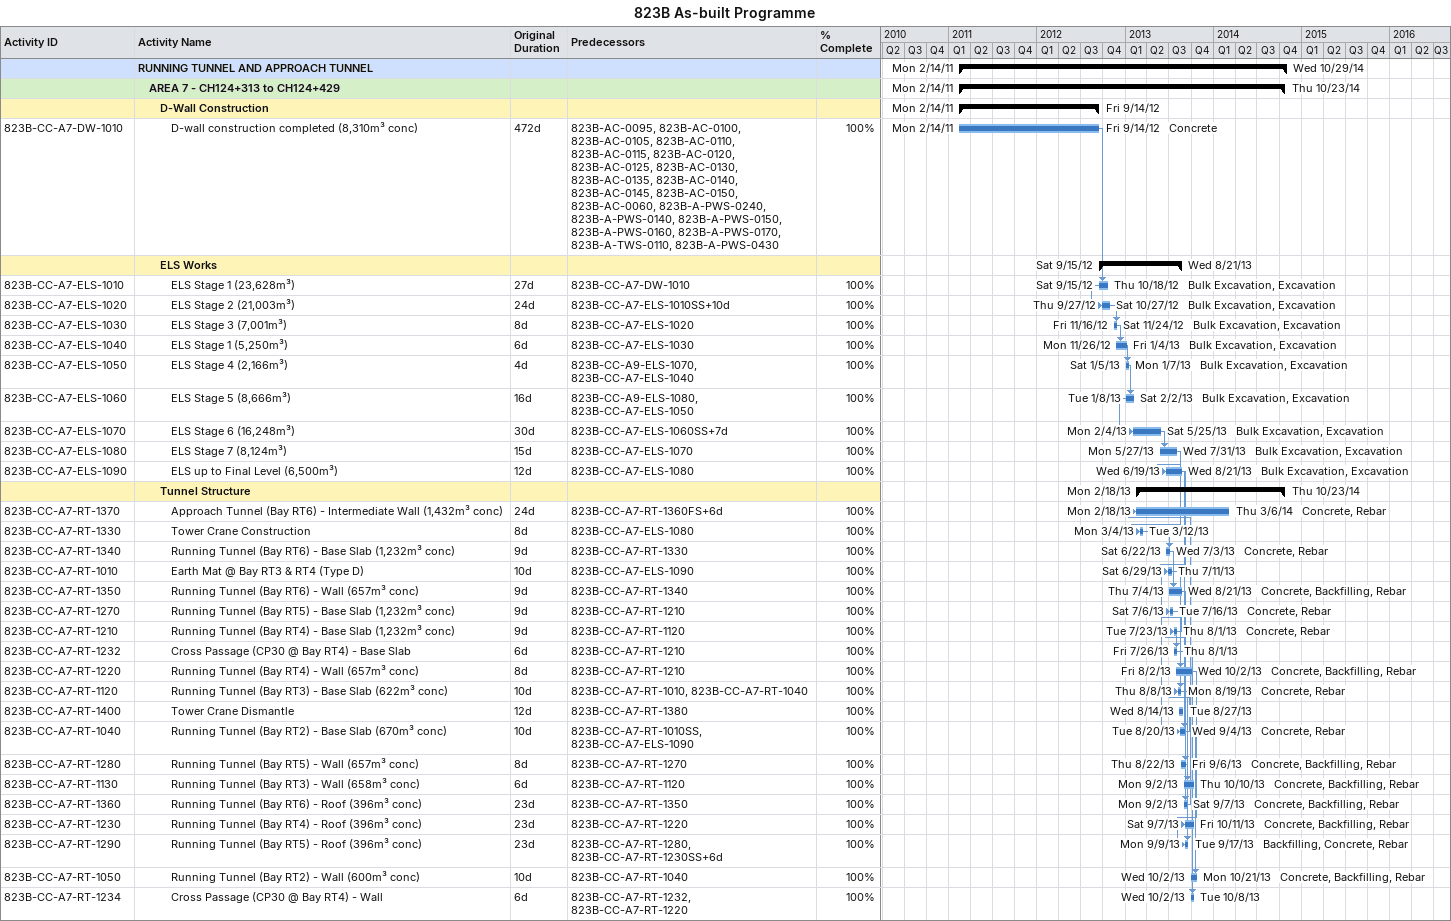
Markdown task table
823B As-built Programme

| ID | Level | Task | Original duration | Start | Finish | Predecessors | Resources | % complete |
|---|---|---|---|---|---|---|---|---|
|  | 1 | **RUNNING TUNNEL AND APPROACH TUNNEL** |  | 2011-02-14 | 2014-10-29 |  |  |  |
|  | 2 | **AREA 7 - CH124+313 to CH124+429** |  | 2011-02-14 | 2014-10-23 |  |  |  |
|  | 3 | **D-Wall Construction** |  | 2011-02-14 | 2012-09-14 |  |  |  |
| 823B-CC-A7-DW-1010 | 4 | D-wall construction completed (8,310m³ conc) | 472d | 2011-02-14 | 2012-09-14 | 823B-AC-0095, 823B-AC-0100, 823B-AC-0105, 823B-AC-0110, 823B-AC-0115, 823B-AC-0120, 823B-AC-0125, 823B-AC-0130, 823B-AC-0135, 823B-AC-0140, 823B-AC-0145, 823B-AC-0150, 823B-AC-0060, 823B-A-PWS-0240, 823B-A-PWS-0140, 823B-A-PWS-0150, 823B-A-PWS-0160, 823B-A-PWS-0170, 823B-A-TWS-0110, 823B-A-PWS-0430 | Concrete | 100 |
|  | 3 | **ELS Works** |  | 2012-09-15 | 2013-08-21 |  |  |  |
| 823B-CC-A7-ELS-1010 | 4 | ELS Stage 1 (23,628m³) | 27d | 2012-09-15 | 2012-10-18 | 823B-CC-A7-DW-1010 | Bulk Excavation, Excavation | 100 |
| 823B-CC-A7-ELS-1020 | 4 | ELS Stage 2 (21,003m³) | 24d | 2012-09-27 | 2012-10-27 | 823B-CC-A7-ELS-1010SS+10d | Bulk Excavation, Excavation | 100 |
| 823B-CC-A7-ELS-1030 | 4 | ELS Stage 3 (7,001m³) | 8d | 2012-11-16 | 2012-11-24 | 823B-CC-A7-ELS-1020 | Bulk Excavation, Excavation | 100 |
| 823B-CC-A7-ELS-1040 | 4 | ELS Stage 1 (5,250m³) | 6d | 2012-11-26 | 2013-01-04 | 823B-CC-A7-ELS-1030 | Bulk Excavation, Excavation | 100 |
| 823B-CC-A7-ELS-1050 | 4 | ELS Stage 4 (2,166m³) | 4d | 2013-01-05 | 2013-01-07 | 823B-CC-A9-ELS-1070, 823B-CC-A7-ELS-1040 | Bulk Excavation, Excavation | 100 |
| 823B-CC-A7-ELS-1060 | 4 | ELS Stage 5 (8,666m³) | 16d | 2013-01-08 | 2013-02-02 | 823B-CC-A9-ELS-1080, 823B-CC-A7-ELS-1050 | Bulk Excavation, Excavation | 100 |
| 823B-CC-A7-ELS-1070 | 4 | ELS Stage 6 (16,248m³) | 30d | 2013-02-04 | 2013-05-25 | 823B-CC-A7-ELS-1060SS+7d | Bulk Excavation, Excavation | 100 |
| 823B-CC-A7-ELS-1080 | 4 | ELS Stage 7 (8,124m³) | 15d | 2013-05-27 | 2013-07-31 | 823B-CC-A7-ELS-1070 | Bulk Excavation, Excavation | 100 |
| 823B-CC-A7-ELS-1090 | 4 | ELS up to Final Level (6,500m³) | 12d | 2013-06-19 | 2013-08-21 | 823B-CC-A7-ELS-1080 | Bulk Excavation, Excavation | 100 |
|  | 3 | **Tunnel Structure** |  | 2013-02-18 | 2014-10-23 |  |  |  |
| 823B-CC-A7-RT-1370 | 4 | Approach Tunnel (Bay RT6) - Intermediate Wall (1,432m³ conc) | 24d | 2013-02-18 | 2014-03-06 | 823B-CC-A7-RT-1360FS+6d | Concrete, Rebar | 100 |
| 823B-CC-A7-RT-1330 | 4 | Tower Crane Construction | 8d | 2013-03-04 | 2013-03-12 | 823B-CC-A7-ELS-1080 |  | 100 |
| 823B-CC-A7-RT-1340 | 4 | Running Tunnel (Bay RT6) - Base Slab (1,232m³ conc) | 9d | 2013-06-22 | 2013-07-03 | 823B-CC-A7-RT-1330 | Concrete, Rebar | 100 |
| 823B-CC-A7-RT-1010 | 4 | Earth Mat @ Bay RT3 & RT4 (Type D) | 10d | 2013-06-29 | 2013-07-11 | 823B-CC-A7-ELS-1090 |  | 100 |
| 823B-CC-A7-RT-1350 | 4 | Running Tunnel (Bay RT6) - Wall (657m³ conc) | 9d | 2013-07-04 | 2013-08-21 | 823B-CC-A7-RT-1340 | Concrete, Backfilling, Rebar | 100 |
| 823B-CC-A7-RT-1270 | 4 | Running Tunnel (Bay RT5) - Base Slab (1,232m³ conc) | 9d | 2013-07-06 | 2013-07-16 | 823B-CC-A7-RT-1210 | Concrete, Rebar | 100 |
| 823B-CC-A7-RT-1210 | 4 | Running Tunnel (Bay RT4) - Base Slab (1,232m³ conc) | 9d | 2013-07-23 | 2013-08-01 | 823B-CC-A7-RT-1120 | Concrete, Rebar | 100 |
| 823B-CC-A7-RT-1232 | 4 | Cross Passage (CP30 @ Bay RT4) - Base Slab | 6d | 2013-07-26 | 2013-08-01 | 823B-CC-A7-RT-1210 |  | 100 |
| 823B-CC-A7-RT-1220 | 4 | Running Tunnel (Bay RT4) - Wall (657m³ conc) | 8d | 2013-08-02 | 2013-10-02 | 823B-CC-A7-RT-1210 | Concrete, Backfilling, Rebar | 100 |
| 823B-CC-A7-RT-1120 | 4 | Running Tunnel (Bay RT3) - Base Slab (622m³ conc) | 10d | 2013-08-08 | 2013-08-19 | 823B-CC-A7-RT-1010, 823B-CC-A7-RT-1040 | Concrete, Rebar | 100 |
| 823B-CC-A7-RT-1400 | 4 | Tower Crane Dismantle | 12d | 2013-08-14 | 2013-08-27 | 823B-CC-A7-RT-1380 |  | 100 |
| 823B-CC-A7-RT-1040 | 4 | Running Tunnel (Bay RT2) - Base Slab (670m³ conc) | 10d | 2013-08-20 | 2013-09-04 | 823B-CC-A7-RT-1010SS, 823B-CC-A7-ELS-1090 | Concrete, Rebar | 100 |
| 823B-CC-A7-RT-1280 | 4 | Running Tunnel (Bay RT5) - Wall (657m³ conc) | 8d | 2013-08-22 | 2013-09-06 | 823B-CC-A7-RT-1270 | Concrete, Backfilling, Rebar | 100 |
| 823B-CC-A7-RT-1130 | 4 | Running Tunnel (Bay RT3) - Wall (658m³ conc) | 6d | 2013-09-02 | 2013-10-10 | 823B-CC-A7-RT-1120 | Concrete, Backfilling, Rebar | 100 |
| 823B-CC-A7-RT-1360 | 4 | Running Tunnel (Bay RT6) - Roof (396m³ conc) | 23d | 2013-09-02 | 2013-09-07 | 823B-CC-A7-RT-1350 | Concrete, Backfilling, Rebar | 100 |
| 823B-CC-A7-RT-1230 | 4 | Running Tunnel (Bay RT4) - Roof (396m³ conc) | 23d | 2013-09-07 | 2013-10-11 | 823B-CC-A7-RT-1220 | Concrete, Backfilling, Rebar | 100 |
| 823B-CC-A7-RT-1290 | 4 | Running Tunnel (Bay RT5) - Roof (396m³ conc) | 23d | 2013-09-09 | 2013-09-17 | 823B-CC-A7-RT-1280, 823B-CC-A7-RT-1230SS+6d | Backfilling, Concrete, Rebar | 100 |
| 823B-CC-A7-RT-1050 | 4 | Running Tunnel (Bay RT2) - Wall (600m³ conc) | 10d | 2013-10-02 | 2013-10-21 | 823B-CC-A7-RT-1040 | Concrete, Backfilling, Rebar | 100 |
| 823B-CC-A7-RT-1234 | 4 | Cross Passage (CP30 @ Bay RT4) - Wall | 6d | 2013-10-02 | 2013-10-08 | 823B-CC-A7-RT-1232, 823B-CC-A7-RT-1220 |  | 100 |
